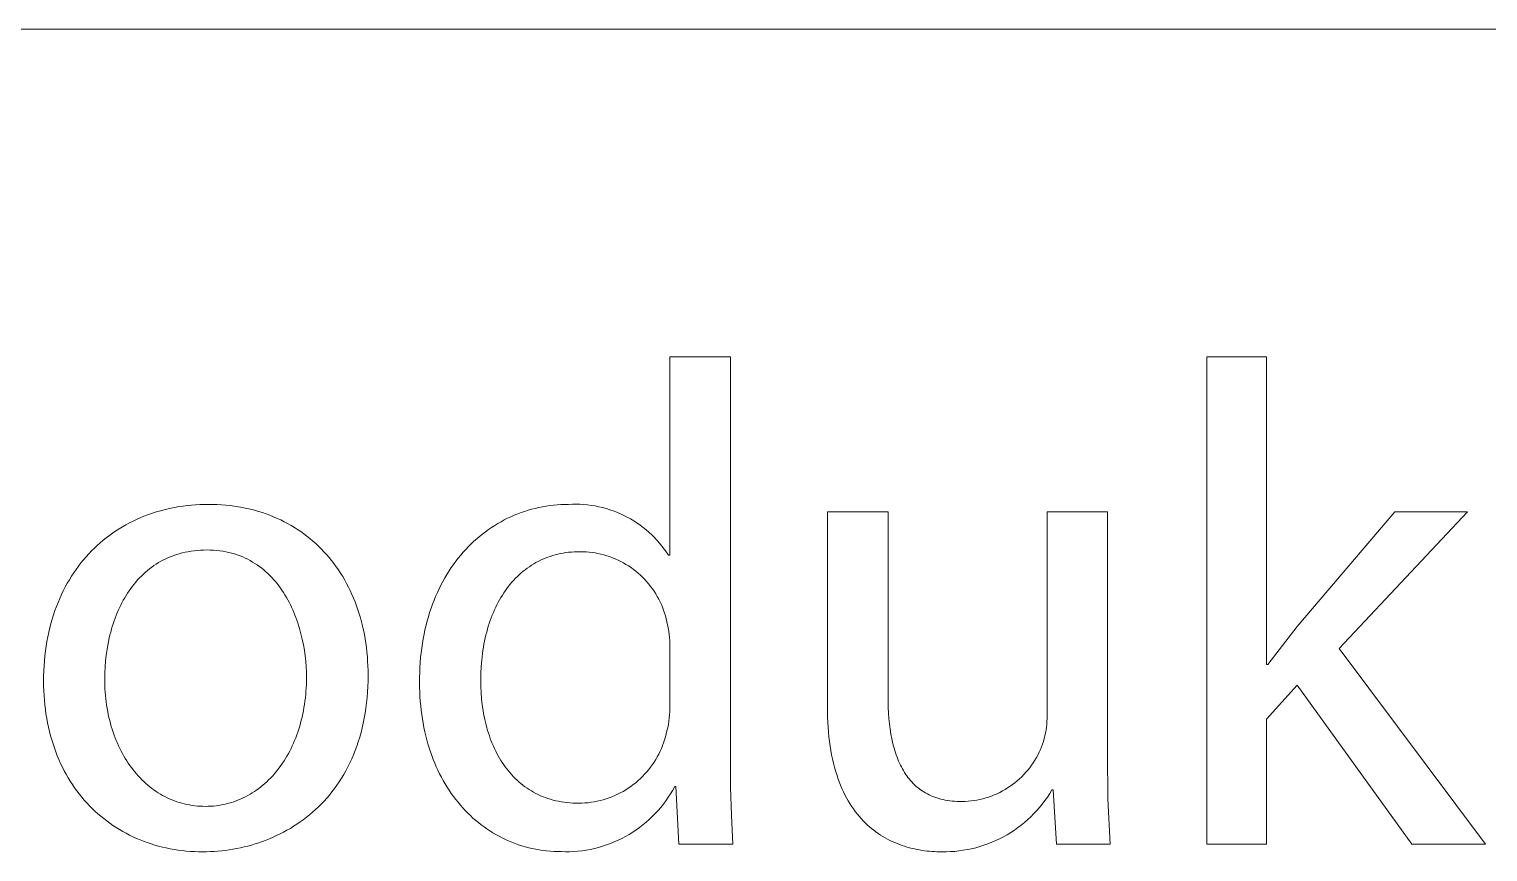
# Model space of a CAD drawing. Header units: millimetres. Extents: x 3269 to 7089, y 1744 to 4413.
# Drawn here: x 5711.6 to 5792.9, y 1911.5 to 1957.3 of the extents above; entities that cross this region are included whole.
import ezdxf

# ---------------------------------------------------------------- set-up
doc = ezdxf.new("R2010")
doc.units = ezdxf.units.MM
doc.header["$MEASUREMENT"] = 0
doc.layers.add('Domyślny', color=7, linetype='Continuous', true_color=0x000000)

msp = doc.modelspace()

# ---------------------------------------------------------------- linework, layer by layer
at = {"layer": 'Domyślny', "color": 18, "lineweight": 15, "true_color": 0x000000}
for p, q in [((5644.925, 1957.336), (7088.521, 1957.336)), ((5747.299, 1928.018), (5747.299, 1939.073)), ((5747.299, 1939.073), (5750.67, 1939.073)), ((5750.67, 1939.073), (5750.67, 1916.71)), ((5777.221, 1911.925), (5777.221, 1939.083)), ((5777.221, 1939.083), (5780.554, 1939.083)), ((5780.554, 1939.083), (5780.554, 1921.936)), ((5717.978, 1930.194), (5718.186, 1930.273)), ((5718.186, 1930.273), (5718.396, 1930.348)), ((5718.396, 1930.348), (5718.609, 1930.418)), ((5718.609, 1930.418), (5718.824, 1930.482)), ((5718.824, 1930.482), (5719.041, 1930.542)), ((5719.041, 1930.542), (5719.261, 1930.597)), ((5719.261, 1930.597), (5719.483, 1930.646)), ((5719.483, 1930.646), (5719.707, 1930.691)), ((5719.707, 1930.691), (5719.934, 1930.73)), ((5719.934, 1930.73), (5720.162, 1930.764)), ((5720.162, 1930.764), (5720.392, 1930.793)), ((5720.392, 1930.793), (5720.624, 1930.817)), ((5720.624, 1930.817), (5720.858, 1930.835)), ((5720.858, 1930.835), (5721.094, 1930.848)), ((5721.094, 1930.848), (5721.331, 1930.856)), ((5721.331, 1930.856), (5721.57, 1930.859)), ((5721.57, 1930.859), (5721.818, 1930.856)), ((5721.818, 1930.856), (5722.064, 1930.848)), ((5722.064, 1930.848), (5722.306, 1930.834)), ((5722.306, 1930.834), (5722.546, 1930.814)), ((5722.546, 1930.814), (5722.784, 1930.789)), ((5722.784, 1930.789), (5723.018, 1930.759)), ((5723.018, 1930.759), (5723.25, 1930.723)), ((5723.25, 1930.723), (5723.479, 1930.682)), ((5723.479, 1930.682), (5723.706, 1930.635)), ((5723.706, 1930.635), (5723.929, 1930.584)), ((5723.929, 1930.584), (5724.149, 1930.527)), ((5724.149, 1930.527), (5724.366, 1930.465)), ((5724.366, 1930.465), (5724.581, 1930.398)), ((5724.581, 1930.398), (5724.792, 1930.326)), ((5724.792, 1930.326), (5725, 1930.248)), ((5738.623, 1930.249), (5738.813, 1930.326)), ((5738.813, 1930.326), (5739.004, 1930.398)), ((5739.004, 1930.398), (5739.198, 1930.465)), ((5739.198, 1930.465), (5739.394, 1930.526)), ((5739.394, 1930.526), (5739.591, 1930.583)), ((5739.591, 1930.583), (5739.791, 1930.634)), ((5739.791, 1930.634), (5739.992, 1930.68)), ((5739.992, 1930.68), (5740.194, 1930.721)), ((5740.194, 1930.721), (5740.398, 1930.756)), ((5740.398, 1930.756), (5740.604, 1930.786)), ((5740.604, 1930.786), (5740.811, 1930.811)), ((5740.811, 1930.811), (5741.019, 1930.83)), ((5741.019, 1930.83), (5741.228, 1930.844)), ((5741.228, 1930.844), (5741.439, 1930.852)), ((5741.439, 1930.852), (5741.651, 1930.855)), ((5741.651, 1930.855), (5741.862, 1930.864)), ((5741.862, 1930.864), (5742.073, 1930.866)), ((5742.073, 1930.866), (5742.285, 1930.861)), ((5742.285, 1930.861), (5742.496, 1930.848)), ((5742.496, 1930.848), (5742.706, 1930.828)), ((5742.706, 1930.828), (5742.916, 1930.801)), ((5742.916, 1930.801), (5743.125, 1930.767)), ((5743.125, 1930.767), (5743.332, 1930.726)), ((5743.332, 1930.726), (5743.538, 1930.677)), ((5743.538, 1930.677), (5743.742, 1930.622)), ((5743.742, 1930.622), (5743.944, 1930.559)), ((5743.944, 1930.559), (5744.144, 1930.49)), ((5744.144, 1930.49), (5744.341, 1930.414)), ((5744.341, 1930.414), (5744.536, 1930.331)), ((5744.536, 1930.331), (5744.728, 1930.242)), ((5756.076, 1919.6), (5756.076, 1930.438)), ((5756.076, 1930.438), (5759.459, 1930.438)), ((5759.459, 1930.438), (5759.459, 1920.185)), ((5768.326, 1919.079), (5768.326, 1930.438)), ((5768.326, 1930.438), (5771.684, 1930.438)), ((5771.684, 1930.438), (5771.684, 1916.967)), ((5782.271, 1924.047), (5787.703, 1930.433)), ((5791.76, 1930.433), (5784.599, 1922.826)), ((5787.703, 1930.433), (5791.76, 1930.433)), ((5716.417, 1929.381), (5716.602, 1929.499)), ((5716.602, 1929.499), (5716.789, 1929.613)), ((5716.789, 1929.613), (5716.98, 1929.722)), ((5716.98, 1929.722), (5717.174, 1929.826)), ((5717.174, 1929.826), (5717.371, 1929.925)), ((5717.371, 1929.925), (5717.57, 1930.019)), ((5717.57, 1930.019), (5717.773, 1930.109)), ((5717.773, 1930.109), (5717.978, 1930.194)), ((5725, 1930.248), (5725.205, 1930.166)), ((5725.205, 1930.166), (5725.406, 1930.079)), ((5725.406, 1930.079), (5725.605, 1929.987)), ((5725.605, 1929.987), (5725.8, 1929.891)), ((5725.8, 1929.891), (5725.991, 1929.789)), ((5725.991, 1929.789), (5726.18, 1929.683)), ((5726.18, 1929.683), (5726.365, 1929.572)), ((5726.365, 1929.572), (5726.546, 1929.457)), ((5726.546, 1929.457), (5726.724, 1929.337)), ((5737.019, 1929.332), (5737.187, 1929.453)), ((5737.187, 1929.453), (5737.358, 1929.57)), ((5737.358, 1929.57), (5737.531, 1929.682)), ((5737.531, 1929.682), (5737.707, 1929.788)), ((5737.707, 1929.788), (5737.886, 1929.89)), ((5737.886, 1929.89), (5738.067, 1929.988)), ((5738.067, 1929.988), (5738.25, 1930.08)), ((5738.25, 1930.08), (5738.435, 1930.167)), ((5738.435, 1930.167), (5738.623, 1930.249)), ((5744.728, 1930.242), (5744.916, 1930.146)), ((5744.916, 1930.146), (5745.101, 1930.043)), ((5745.101, 1930.043), (5745.283, 1929.935)), ((5745.283, 1929.935), (5745.46, 1929.82)), ((5745.46, 1929.82), (5745.634, 1929.699)), ((5745.634, 1929.699), (5745.803, 1929.573)), ((5745.803, 1929.573), (5745.968, 1929.44)), ((5745.968, 1929.44), (5746.128, 1929.302)), ((5715.379, 1928.571), (5715.543, 1928.717)), ((5715.543, 1928.717), (5715.711, 1928.859)), ((5715.711, 1928.859), (5715.882, 1928.997)), ((5715.882, 1928.997), (5716.057, 1929.129)), ((5716.057, 1929.129), (5716.236, 1929.257)), ((5716.236, 1929.257), (5716.417, 1929.381)), ((5726.724, 1929.337), (5726.899, 1929.212)), ((5726.899, 1929.212), (5727.069, 1929.083)), ((5727.069, 1929.083), (5727.237, 1928.95)), ((5727.237, 1928.95), (5727.4, 1928.812)), ((5727.4, 1928.812), (5727.56, 1928.67)), ((5727.56, 1928.67), (5727.716, 1928.523)), ((5736.071, 1928.504), (5736.222, 1928.654)), ((5736.222, 1928.654), (5736.375, 1928.799)), ((5736.375, 1928.799), (5736.532, 1928.939)), ((5736.532, 1928.939), (5736.691, 1929.075)), ((5736.691, 1929.075), (5736.854, 1929.206)), ((5736.854, 1929.206), (5737.019, 1929.332)), ((5746.128, 1929.302), (5746.284, 1929.159)), ((5746.284, 1929.159), (5746.434, 1929.01)), ((5746.434, 1929.01), (5746.579, 1928.856)), ((5746.579, 1928.856), (5746.719, 1928.698)), ((5746.719, 1928.698), (5746.854, 1928.535)), ((5714.612, 1927.77), (5714.757, 1927.939)), ((5714.757, 1927.939), (5714.907, 1928.104)), ((5714.907, 1928.104), (5715.06, 1928.264)), ((5715.06, 1928.264), (5715.218, 1928.42)), ((5715.218, 1928.42), (5715.379, 1928.571)), ((5719.205, 1927.829), (5719.066, 1927.76)), ((5719.348, 1927.893), (5719.205, 1927.829)), ((5719.494, 1927.954), (5719.348, 1927.893)), ((5719.643, 1928.01), (5719.494, 1927.954)), ((5719.796, 1928.061), (5719.643, 1928.01)), ((5719.951, 1928.108), (5719.796, 1928.061)), ((5720.109, 1928.151), (5719.951, 1928.108)), ((5720.271, 1928.188), (5720.109, 1928.151)), ((5720.436, 1928.221), (5720.271, 1928.188)), ((5720.604, 1928.25), (5720.436, 1928.221)), ((5720.776, 1928.273), (5720.604, 1928.25)), ((5720.95, 1928.291), (5720.776, 1928.273)), ((5721.128, 1928.304), (5720.95, 1928.291)), ((5721.309, 1928.312), (5721.128, 1928.304)), ((5721.494, 1928.315), (5721.309, 1928.312)), ((5721.679, 1928.312), (5721.494, 1928.315)), ((5721.86, 1928.303), (5721.679, 1928.312)), ((5722.038, 1928.289), (5721.86, 1928.303)), ((5722.212, 1928.27), (5722.038, 1928.289)), ((5722.383, 1928.244), (5722.212, 1928.27)), ((5722.551, 1928.214), (5722.383, 1928.244)), ((5722.715, 1928.179), (5722.551, 1928.214)), ((5722.875, 1928.138), (5722.715, 1928.179)), ((5723.033, 1928.093), (5722.875, 1928.138)), ((5723.186, 1928.043), (5723.033, 1928.093)), ((5723.337, 1927.988), (5723.186, 1928.043)), ((5723.484, 1927.928), (5723.337, 1927.988)), ((5723.628, 1927.864), (5723.484, 1927.928)), ((5723.769, 1927.795), (5723.628, 1927.864)), ((5727.716, 1928.523), (5727.868, 1928.373)), ((5727.868, 1928.373), (5728.016, 1928.218)), ((5728.016, 1928.218), (5728.161, 1928.059)), ((5728.161, 1928.059), (5728.301, 1927.896)), ((5728.301, 1927.896), (5728.438, 1927.729)), ((5735.369, 1927.689), (5735.503, 1927.861)), ((5735.503, 1927.861), (5735.64, 1928.029)), ((5735.64, 1928.029), (5735.78, 1928.192)), ((5735.78, 1928.192), (5735.924, 1928.35)), ((5735.924, 1928.35), (5736.071, 1928.504)), ((5740.351, 1927.86), (5740.217, 1927.803)), ((5740.487, 1927.912), (5740.351, 1927.86)), ((5740.625, 1927.961), (5740.487, 1927.912)), ((5740.765, 1928.005), (5740.625, 1927.961)), ((5740.907, 1928.046), (5740.765, 1928.005)), ((5741.052, 1928.082), (5740.907, 1928.046)), ((5741.199, 1928.115), (5741.052, 1928.082)), ((5741.348, 1928.143), (5741.199, 1928.115)), ((5741.499, 1928.167), (5741.348, 1928.143)), ((5741.652, 1928.187), (5741.499, 1928.167)), ((5741.808, 1928.202), (5741.652, 1928.187)), ((5741.965, 1928.213), (5741.808, 1928.202)), ((5742.125, 1928.22), (5741.965, 1928.213)), ((5742.287, 1928.222), (5742.125, 1928.22)), ((5742.455, 1928.22), (5742.287, 1928.222)), ((5742.623, 1928.212), (5742.455, 1928.22)), ((5742.791, 1928.198), (5742.623, 1928.212)), ((5742.958, 1928.178), (5742.791, 1928.198)), ((5743.125, 1928.153), (5742.958, 1928.178)), ((5743.29, 1928.123), (5743.125, 1928.153)), ((5743.454, 1928.086), (5743.29, 1928.123)), ((5743.617, 1928.044), (5743.454, 1928.086)), ((5743.779, 1927.997), (5743.617, 1928.044)), ((5743.939, 1927.944), (5743.779, 1927.997)), ((5744.097, 1927.885), (5743.939, 1927.944)), ((5744.252, 1927.821), (5744.097, 1927.885)), ((5744.406, 1927.752), (5744.252, 1927.821)), ((5746.854, 1928.535), (5746.982, 1928.367)), ((5746.982, 1928.367), (5747.105, 1928.195)), ((5747.105, 1928.195), (5747.222, 1928.018)), ((5747.222, 1928.018), (5747.299, 1928.018)), ((5713.944, 1926.856), (5714.069, 1927.048)), ((5714.069, 1927.048), (5714.198, 1927.235)), ((5714.198, 1927.235), (5714.332, 1927.418)), ((5714.332, 1927.418), (5714.47, 1927.596)), ((5714.47, 1927.596), (5714.612, 1927.77)), ((5718.059, 1927.073), (5717.947, 1926.971)), ((5718.174, 1927.171), (5718.059, 1927.073)), ((5718.292, 1927.266), (5718.174, 1927.171)), ((5718.413, 1927.358), (5718.292, 1927.266)), ((5718.538, 1927.446), (5718.413, 1927.358)), ((5718.665, 1927.53), (5718.538, 1927.446)), ((5718.796, 1927.611), (5718.665, 1927.53)), ((5718.929, 1927.688), (5718.796, 1927.611)), ((5719.066, 1927.76), (5718.929, 1927.688)), ((5723.906, 1927.723), (5723.769, 1927.795)), ((5724.04, 1927.646), (5723.906, 1927.723)), ((5724.171, 1927.565), (5724.04, 1927.646)), ((5724.299, 1927.48), (5724.171, 1927.565)), ((5724.423, 1927.391), (5724.299, 1927.48)), ((5724.544, 1927.299), (5724.423, 1927.391)), ((5724.663, 1927.203), (5724.544, 1927.299)), ((5724.778, 1927.103), (5724.663, 1927.203)), ((5724.89, 1927), (5724.778, 1927.103)), ((5724.998, 1926.894), (5724.89, 1927)), ((5728.438, 1927.729), (5728.57, 1927.557)), ((5728.57, 1927.557), (5728.699, 1927.382)), ((5728.699, 1927.382), (5728.823, 1927.203)), ((5728.823, 1927.203), (5728.943, 1927.02)), ((5728.943, 1927.02), (5729.059, 1926.834)), ((5734.871, 1926.958), (5734.99, 1927.147)), ((5734.99, 1927.147), (5735.113, 1927.332)), ((5735.113, 1927.332), (5735.239, 1927.513)), ((5735.239, 1927.513), (5735.369, 1927.689)), ((5739.01, 1927.036), (5738.902, 1926.94)), ((5739.12, 1927.129), (5739.01, 1927.036)), ((5739.232, 1927.218), (5739.12, 1927.129)), ((5739.347, 1927.304), (5739.232, 1927.218)), ((5739.465, 1927.386), (5739.347, 1927.304)), ((5739.584, 1927.465), (5739.465, 1927.386)), ((5739.706, 1927.54), (5739.584, 1927.465)), ((5739.83, 1927.611), (5739.706, 1927.54)), ((5739.957, 1927.679), (5739.83, 1927.611)), ((5740.086, 1927.743), (5739.957, 1927.679)), ((5740.217, 1927.803), (5740.086, 1927.743)), ((5744.557, 1927.678), (5744.406, 1927.752)), ((5744.705, 1927.599), (5744.557, 1927.678)), ((5744.851, 1927.514), (5744.705, 1927.599)), ((5744.994, 1927.425), (5744.851, 1927.514)), ((5745.133, 1927.331), (5744.994, 1927.425)), ((5745.27, 1927.232), (5745.133, 1927.331)), ((5745.403, 1927.129), (5745.27, 1927.232)), ((5745.532, 1927.021), (5745.403, 1927.129)), ((5745.657, 1926.909), (5745.532, 1927.021)), ((5713.486, 1926.048), (5713.594, 1926.256)), ((5713.594, 1926.256), (5713.706, 1926.461)), ((5713.706, 1926.461), (5713.823, 1926.661)), ((5713.823, 1926.661), (5713.944, 1926.856)), ((5717.336, 1926.293), (5717.245, 1926.17)), ((5717.43, 1926.413), (5717.336, 1926.293)), ((5717.528, 1926.531), (5717.43, 1926.413)), ((5717.628, 1926.645), (5717.528, 1926.531)), ((5717.731, 1926.757), (5717.628, 1926.645)), ((5717.837, 1926.865), (5717.731, 1926.757)), ((5717.947, 1926.971), (5717.837, 1926.865)), ((5725.104, 1926.785), (5724.998, 1926.894)), ((5725.207, 1926.672), (5725.104, 1926.785)), ((5725.306, 1926.557), (5725.207, 1926.672)), ((5725.403, 1926.439), (5725.306, 1926.557)), ((5725.497, 1926.318), (5725.403, 1926.439)), ((5725.587, 1926.194), (5725.497, 1926.318)), ((5725.675, 1926.068), (5725.587, 1926.194)), ((5729.059, 1926.834), (5729.171, 1926.643)), ((5729.171, 1926.643), (5729.278, 1926.449)), ((5729.278, 1926.449), (5729.381, 1926.251)), ((5729.381, 1926.251), (5729.48, 1926.049)), ((5734.435, 1926.158), (5734.538, 1926.364)), ((5734.538, 1926.364), (5734.645, 1926.566)), ((5734.645, 1926.566), (5734.756, 1926.764)), ((5734.756, 1926.764), (5734.871, 1926.958)), ((5738.308, 1926.296), (5738.218, 1926.177)), ((5738.401, 1926.411), (5738.308, 1926.296)), ((5738.496, 1926.523), (5738.401, 1926.411)), ((5738.594, 1926.632), (5738.496, 1926.523)), ((5738.694, 1926.738), (5738.594, 1926.632)), ((5738.797, 1926.841), (5738.694, 1926.738)), ((5738.902, 1926.94), (5738.797, 1926.841)), ((5745.779, 1926.792), (5745.657, 1926.909)), ((5745.896, 1926.672), (5745.779, 1926.792)), ((5746.01, 1926.548), (5745.896, 1926.672)), ((5746.119, 1926.419), (5746.01, 1926.548)), ((5746.224, 1926.288), (5746.119, 1926.419)), ((5746.324, 1926.152), (5746.224, 1926.288)), ((5713.102, 1925.171), (5713.191, 1925.396)), ((5713.191, 1925.396), (5713.285, 1925.617)), ((5713.285, 1925.617), (5713.383, 1925.835)), ((5713.383, 1925.835), (5713.486, 1926.048)), ((5716.757, 1925.379), (5716.686, 1925.239)), ((5716.831, 1925.517), (5716.757, 1925.379)), ((5716.908, 1925.652), (5716.831, 1925.517)), ((5716.988, 1925.785), (5716.908, 1925.652)), ((5717.071, 1925.916), (5716.988, 1925.785)), ((5717.156, 1926.044), (5717.071, 1925.916)), ((5717.245, 1926.17), (5717.156, 1926.044)), ((5725.76, 1925.939), (5725.675, 1926.068)), ((5725.842, 1925.809), (5725.76, 1925.939)), ((5725.921, 1925.676), (5725.842, 1925.809)), ((5725.997, 1925.54), (5725.921, 1925.676)), ((5726.07, 1925.403), (5725.997, 1925.54)), ((5726.141, 1925.265), (5726.07, 1925.403)), ((5729.48, 1926.049), (5729.575, 1925.844)), ((5729.575, 1925.844), (5729.665, 1925.636)), ((5729.665, 1925.636), (5729.75, 1925.424)), ((5729.75, 1925.424), (5729.831, 1925.208)), ((5734.065, 1925.291), (5734.151, 1925.514)), ((5734.151, 1925.514), (5734.242, 1925.733)), ((5734.242, 1925.733), (5734.336, 1925.947)), ((5734.336, 1925.947), (5734.435, 1926.158)), ((5737.73, 1925.406), (5737.658, 1925.267)), ((5737.805, 1925.541), (5737.73, 1925.406)), ((5737.882, 1925.674), (5737.805, 1925.541)), ((5737.962, 1925.804), (5737.882, 1925.674)), ((5738.045, 1925.932), (5737.962, 1925.804)), ((5738.13, 1926.056), (5738.045, 1925.932)), ((5738.218, 1926.177), (5738.13, 1926.056)), ((5746.419, 1926.014), (5746.324, 1926.152)), ((5746.51, 1925.872), (5746.419, 1926.014)), ((5746.596, 1925.727), (5746.51, 1925.872)), ((5746.676, 1925.579), (5746.596, 1925.727)), ((5746.752, 1925.429), (5746.676, 1925.579)), ((5746.823, 1925.276), (5746.752, 1925.429)), ((5712.864, 1924.469), (5712.939, 1924.707)), ((5712.939, 1924.707), (5713.018, 1924.941)), ((5713.018, 1924.941), (5713.102, 1925.171)), ((5716.429, 1924.66), (5716.372, 1924.511)), ((5716.489, 1924.808), (5716.429, 1924.66)), ((5716.552, 1924.953), (5716.489, 1924.808)), ((5716.617, 1925.097), (5716.552, 1924.953)), ((5716.686, 1925.239), (5716.617, 1925.097)), ((5726.208, 1925.124), (5726.141, 1925.265)), ((5726.273, 1924.982), (5726.208, 1925.124)), ((5726.335, 1924.838), (5726.273, 1924.982)), ((5726.394, 1924.693), (5726.335, 1924.838)), ((5726.451, 1924.546), (5726.394, 1924.693)), ((5729.831, 1925.208), (5729.907, 1924.989)), ((5729.907, 1924.989), (5729.979, 1924.767)), ((5729.979, 1924.767), (5730.046, 1924.541)), ((5733.767, 1924.361), (5733.835, 1924.6)), ((5733.835, 1924.6), (5733.907, 1924.834)), ((5733.907, 1924.834), (5733.984, 1925.065)), ((5733.984, 1925.065), (5734.065, 1925.291)), ((5737.396, 1924.688), (5737.337, 1924.536)), ((5737.457, 1924.836), (5737.396, 1924.688)), ((5737.522, 1924.983), (5737.457, 1924.836)), ((5737.588, 1925.126), (5737.522, 1924.983)), ((5737.658, 1925.267), (5737.588, 1925.126)), ((5746.888, 1925.121), (5746.823, 1925.276)), ((5746.948, 1924.964), (5746.888, 1925.121)), ((5747.002, 1924.804), (5746.948, 1924.964)), ((5747.052, 1924.643), (5747.002, 1924.804)), ((5747.095, 1924.481), (5747.052, 1924.643)), ((5712.673, 1923.731), (5712.731, 1923.981)), ((5712.731, 1923.981), (5712.795, 1924.227)), ((5712.795, 1924.227), (5712.864, 1924.469)), ((5716.171, 1923.899), (5716.127, 1923.743)), ((5716.217, 1924.054), (5716.171, 1923.899)), ((5716.266, 1924.208), (5716.217, 1924.054)), ((5716.317, 1924.36), (5716.266, 1924.208)), ((5716.372, 1924.511), (5716.317, 1924.36)), ((5726.504, 1924.398), (5726.451, 1924.546)), ((5726.556, 1924.25), (5726.504, 1924.398)), ((5726.604, 1924.1), (5726.556, 1924.25)), ((5726.65, 1923.949), (5726.604, 1924.1)), ((5726.733, 1923.646), (5726.65, 1923.949)), ((5730.046, 1924.541), (5730.108, 1924.313)), ((5730.108, 1924.313), (5730.166, 1924.081)), ((5730.166, 1924.081), (5730.219, 1923.845)), ((5730.219, 1923.845), (5730.267, 1923.607)), ((5733.592, 1923.623), (5733.646, 1923.873)), ((5733.646, 1923.873), (5733.704, 1924.119)), ((5733.704, 1924.119), (5733.767, 1924.361)), ((5737.13, 1923.907), (5737.085, 1923.744)), ((5737.177, 1924.068), (5737.13, 1923.907)), ((5737.228, 1924.227), (5737.177, 1924.068)), ((5737.281, 1924.383), (5737.228, 1924.227)), ((5737.337, 1924.536), (5737.281, 1924.383)), ((5747.133, 1924.317), (5747.095, 1924.481)), ((5747.174, 1924.143), (5747.133, 1924.317)), ((5747.21, 1923.969), (5747.174, 1924.143)), ((5747.239, 1923.793), (5747.21, 1923.969)), ((5747.263, 1923.616), (5747.239, 1923.793)), ((5780.63, 1921.936), (5782.271, 1924.047)), ((5712.491, 1922.691), (5712.528, 1922.957)), ((5712.528, 1922.957), (5712.571, 1923.219)), ((5712.571, 1923.219), (5712.619, 1923.477)), ((5712.619, 1923.477), (5712.673, 1923.731)), ((5715.981, 1923.106), (5715.924, 1922.783)), ((5716.049, 1923.426), (5715.981, 1923.106)), ((5716.087, 1923.585), (5716.049, 1923.426)), ((5716.127, 1923.743), (5716.087, 1923.585)), ((5726.806, 1923.341), (5726.733, 1923.646)), ((5726.869, 1923.034), (5726.806, 1923.341)), ((5726.922, 1922.727), (5726.869, 1923.034)), ((5730.267, 1923.607), (5730.31, 1923.366)), ((5730.31, 1923.366), (5730.348, 1923.122)), ((5730.348, 1923.122), (5730.381, 1922.874)), ((5733.463, 1922.85), (5733.501, 1923.111)), ((5733.501, 1923.111), (5733.544, 1923.369)), ((5733.544, 1923.369), (5733.592, 1923.623)), ((5736.933, 1923.071), (5736.902, 1922.897)), ((5736.966, 1923.242), (5736.933, 1923.071)), ((5737.003, 1923.412), (5736.966, 1923.242)), ((5737.042, 1923.579), (5737.003, 1923.412)), ((5737.085, 1923.744), (5737.042, 1923.579)), ((5747.281, 1923.439), (5747.263, 1923.616)), ((5747.293, 1923.261), (5747.281, 1923.439)), ((5747.299, 1923.083), (5747.293, 1923.261)), ((5747.299, 1922.905), (5747.299, 1923.083)), ((5712.413, 1921.869), (5712.433, 1922.147)), ((5712.433, 1922.147), (5712.459, 1922.421)), ((5712.459, 1922.421), (5712.491, 1922.691)), ((5715.841, 1922.129), (5715.815, 1921.8)), ((5715.877, 1922.457), (5715.841, 1922.129)), ((5715.924, 1922.783), (5715.877, 1922.457)), ((5726.965, 1922.42), (5726.922, 1922.727)), ((5726.998, 1922.115), (5726.965, 1922.42)), ((5730.381, 1922.874), (5730.41, 1922.624)), ((5730.41, 1922.624), (5730.433, 1922.371)), ((5730.433, 1922.371), (5730.451, 1922.115)), ((5733.379, 1922.045), (5733.402, 1922.317)), ((5733.402, 1922.317), (5733.43, 1922.585)), ((5733.43, 1922.585), (5733.463, 1922.85)), ((5736.807, 1922.184), (5736.777, 1921.816)), ((5736.849, 1922.544), (5736.807, 1922.184)), ((5736.874, 1922.722), (5736.849, 1922.544)), ((5736.902, 1922.897), (5736.874, 1922.722)), ((5747.299, 1919.687), (5747.299, 1922.905)), ((5784.599, 1922.826), (5792.753, 1911.925)), ((5712.389, 1921.302), (5712.398, 1921.588)), ((5712.398, 1921.588), (5712.413, 1921.869)), ((5715.8, 1921.47), (5715.795, 1921.141)), ((5715.815, 1921.8), (5715.8, 1921.47)), ((5727.021, 1921.812), (5726.998, 1922.115)), ((5727.035, 1921.513), (5727.021, 1921.812)), ((5727.04, 1921.217), (5727.035, 1921.513)), ((5730.451, 1922.115), (5730.464, 1921.857)), ((5730.464, 1921.857), (5730.472, 1921.595)), ((5730.474, 1921.331), (5730.471, 1921.013)), ((5730.472, 1921.595), (5730.474, 1921.331)), ((5733.345, 1921.207), (5733.351, 1921.49)), ((5733.351, 1921.49), (5733.362, 1921.769)), ((5733.362, 1921.769), (5733.379, 1922.045)), ((5736.759, 1921.441), (5736.753, 1921.06)), ((5736.777, 1921.816), (5736.759, 1921.441)), ((5780.554, 1921.936), (5780.63, 1921.936)), ((5712.386, 1921.013), (5712.389, 1921.302)), ((5712.389, 1920.741), (5712.386, 1921.013)), ((5712.397, 1920.472), (5712.389, 1920.741)), ((5715.795, 1921.141), (5715.797, 1920.952)), ((5715.797, 1920.952), (5715.802, 1920.764)), ((5715.802, 1920.764), (5715.81, 1920.578)), ((5715.81, 1920.578), (5715.822, 1920.394)), ((5727.012, 1920.449), (5727.024, 1920.638)), ((5727.024, 1920.638), (5727.033, 1920.829)), ((5727.033, 1920.829), (5727.038, 1921.022)), ((5727.038, 1921.022), (5727.04, 1921.217)), ((5730.461, 1920.701), (5730.444, 1920.394)), ((5730.471, 1921.013), (5730.461, 1920.701)), ((5733.344, 1920.92), (5733.345, 1921.207)), ((5733.347, 1920.658), (5733.344, 1920.92)), ((5733.354, 1920.398), (5733.347, 1920.658)), ((5736.753, 1921.06), (5736.759, 1920.712)), ((5736.759, 1920.712), (5736.775, 1920.367)), ((5782.271, 1920.791), (5780.554, 1918.883)), ((5788.657, 1911.925), (5782.271, 1920.791)), ((5712.411, 1920.207), (5712.397, 1920.472)), ((5712.431, 1919.944), (5712.411, 1920.207)), ((5712.455, 1919.685), (5712.431, 1919.944)), ((5712.486, 1919.429), (5712.455, 1919.685)), ((5715.822, 1920.394), (5715.837, 1920.211)), ((5715.837, 1920.211), (5715.855, 1920.03)), ((5715.855, 1920.03), (5715.877, 1919.851)), ((5715.877, 1919.851), (5715.902, 1919.674)), ((5726.901, 1919.53), (5726.93, 1919.71)), ((5726.93, 1919.71), (5726.955, 1919.892)), ((5726.955, 1919.892), (5726.978, 1920.075)), ((5726.978, 1920.075), (5726.996, 1920.261)), ((5726.996, 1920.261), (5727.012, 1920.449)), ((5730.39, 1919.798), (5730.354, 1919.507)), ((5730.42, 1920.093), (5730.39, 1919.798)), ((5730.444, 1920.394), (5730.42, 1920.093)), ((5733.367, 1920.14), (5733.354, 1920.398)), ((5733.384, 1919.886), (5733.367, 1920.14)), ((5733.406, 1919.635), (5733.384, 1919.886)), ((5736.775, 1920.367), (5736.801, 1920.027)), ((5736.801, 1920.027), (5736.839, 1919.692)), ((5736.839, 1919.692), (5736.887, 1919.363)), ((5747.3, 1919.504), (5747.299, 1919.687)), ((5759.459, 1920.185), (5759.463, 1919.859)), ((5759.463, 1919.859), (5759.472, 1919.54)), ((5712.521, 1919.177), (5712.486, 1919.429)), ((5712.562, 1918.928), (5712.521, 1919.177)), ((5712.608, 1918.683), (5712.562, 1918.928)), ((5715.902, 1919.674), (5715.929, 1919.498)), ((5715.929, 1919.498), (5715.96, 1919.324)), ((5715.96, 1919.324), (5715.994, 1919.152)), ((5715.994, 1919.152), (5716.032, 1918.982)), ((5716.032, 1918.982), (5716.072, 1918.814)), ((5726.754, 1918.833), (5726.796, 1919.004)), ((5726.796, 1919.004), (5726.834, 1919.178)), ((5726.834, 1919.178), (5726.869, 1919.353)), ((5726.869, 1919.353), (5726.901, 1919.53)), ((5730.262, 1918.944), (5730.207, 1918.67)), ((5730.311, 1919.223), (5730.262, 1918.944)), ((5730.354, 1919.507), (5730.311, 1919.223)), ((5733.433, 1919.386), (5733.406, 1919.635)), ((5733.464, 1919.141), (5733.433, 1919.386)), ((5733.501, 1918.898), (5733.464, 1919.141)), ((5733.541, 1918.659), (5733.501, 1918.898)), ((5736.887, 1919.363), (5736.915, 1919.2)), ((5736.915, 1919.2), (5736.945, 1919.039)), ((5736.945, 1919.039), (5736.979, 1918.879)), ((5736.979, 1918.879), (5737.015, 1918.722)), ((5747.242, 1918.774), (5747.266, 1918.956)), ((5747.266, 1918.956), (5747.284, 1919.138)), ((5747.284, 1919.138), (5747.295, 1919.321)), ((5747.295, 1919.321), (5747.3, 1919.504)), ((5756.086, 1919.006), (5756.076, 1919.6)), ((5756.098, 1918.72), (5756.086, 1919.006)), ((5759.472, 1919.54), (5759.488, 1919.229)), ((5759.488, 1919.229), (5759.511, 1918.924)), ((5759.511, 1918.924), (5759.541, 1918.627)), ((5768.317, 1918.758), (5768.324, 1918.918)), ((5768.324, 1918.918), (5768.326, 1919.079)), ((5780.554, 1918.883), (5780.554, 1911.925)), ((5712.659, 1918.441), (5712.608, 1918.683)), ((5712.715, 1918.202), (5712.659, 1918.441)), ((5712.776, 1917.967), (5712.715, 1918.202)), ((5716.072, 1918.814), (5716.115, 1918.648)), ((5716.115, 1918.648), (5716.161, 1918.485)), ((5716.161, 1918.485), (5716.21, 1918.323)), ((5716.21, 1918.323), (5716.262, 1918.163)), ((5716.262, 1918.163), (5716.317, 1918.006)), ((5726.503, 1918.012), (5726.559, 1918.172)), ((5726.559, 1918.172), (5726.612, 1918.334)), ((5726.612, 1918.334), (5726.663, 1918.498)), ((5726.663, 1918.498), (5726.71, 1918.664)), ((5726.71, 1918.664), (5726.754, 1918.833)), ((5730.08, 1918.14), (5730.007, 1917.883)), ((5730.146, 1918.402), (5730.08, 1918.14)), ((5730.207, 1918.67), (5730.146, 1918.402)), ((5733.587, 1918.422), (5733.541, 1918.659)), ((5733.636, 1918.189), (5733.587, 1918.422)), ((5733.691, 1917.959), (5733.636, 1918.189)), ((5737.015, 1918.722), (5737.053, 1918.566)), ((5737.053, 1918.566), (5737.095, 1918.411)), ((5737.095, 1918.411), (5737.139, 1918.259)), ((5737.139, 1918.259), (5737.185, 1918.108)), ((5737.185, 1918.108), (5737.235, 1917.96)), ((5747.053, 1917.902), (5747.096, 1918.069)), ((5747.096, 1918.069), (5747.133, 1918.236)), ((5747.133, 1918.236), (5747.176, 1918.414)), ((5747.176, 1918.414), (5747.212, 1918.594)), ((5747.212, 1918.594), (5747.242, 1918.774)), ((5756.116, 1918.44), (5756.098, 1918.72)), ((5756.138, 1918.167), (5756.116, 1918.44)), ((5756.164, 1917.901), (5756.138, 1918.167)), ((5759.541, 1918.627), (5759.578, 1918.338)), ((5759.578, 1918.338), (5759.622, 1918.057)), ((5759.622, 1918.057), (5759.674, 1917.784)), ((5768.203, 1917.964), (5768.236, 1918.121)), ((5768.236, 1918.121), (5768.264, 1918.279)), ((5768.264, 1918.279), (5768.287, 1918.438)), ((5768.287, 1918.438), (5768.304, 1918.598)), ((5768.304, 1918.598), (5768.317, 1918.758)), ((5712.842, 1917.736), (5712.776, 1917.967)), ((5712.913, 1917.508), (5712.842, 1917.736)), ((5712.988, 1917.284), (5712.913, 1917.508)), ((5713.069, 1917.063), (5712.988, 1917.284)), ((5716.317, 1918.006), (5716.375, 1917.851)), ((5716.375, 1917.851), (5716.436, 1917.699)), ((5716.436, 1917.699), (5716.499, 1917.549)), ((5716.499, 1917.549), (5716.565, 1917.401)), ((5716.565, 1917.401), (5716.634, 1917.256)), ((5716.634, 1917.256), (5716.705, 1917.113)), ((5726.106, 1917.109), (5726.179, 1917.253)), ((5726.179, 1917.253), (5726.249, 1917.4)), ((5726.249, 1917.4), (5726.317, 1917.549)), ((5726.317, 1917.549), (5726.382, 1917.701)), ((5726.382, 1917.701), (5726.444, 1917.856)), ((5726.444, 1917.856), (5726.503, 1918.012)), ((5729.846, 1917.384), (5729.757, 1917.143)), ((5729.929, 1917.631), (5729.846, 1917.384)), ((5730.007, 1917.883), (5729.929, 1917.631)), ((5733.749, 1917.733), (5733.691, 1917.959)), ((5733.812, 1917.509), (5733.749, 1917.733)), ((5733.879, 1917.289), (5733.812, 1917.509)), ((5733.951, 1917.072), (5733.879, 1917.289)), ((5737.235, 1917.96), (5737.287, 1917.813)), ((5737.287, 1917.813), (5737.341, 1917.668)), ((5737.341, 1917.668), (5737.399, 1917.526)), ((5737.399, 1917.526), (5737.459, 1917.386)), ((5737.459, 1917.386), (5737.521, 1917.248)), ((5737.521, 1917.248), (5737.587, 1917.112)), ((5746.754, 1917.098), (5746.825, 1917.255)), ((5746.825, 1917.255), (5746.89, 1917.414)), ((5746.89, 1917.414), (5746.95, 1917.575)), ((5746.95, 1917.575), (5747.004, 1917.738)), ((5747.004, 1917.738), (5747.053, 1917.902)), ((5756.195, 1917.642), (5756.164, 1917.901)), ((5756.231, 1917.389), (5756.195, 1917.642)), ((5756.271, 1917.143), (5756.231, 1917.389)), ((5759.674, 1917.784), (5759.733, 1917.519)), ((5759.733, 1917.519), (5759.766, 1917.39)), ((5759.766, 1917.39), (5759.8, 1917.264)), ((5759.8, 1917.264), (5759.837, 1917.139)), ((5767.955, 1917.194), (5768.02, 1917.349)), ((5768.02, 1917.349), (5768.073, 1917.5)), ((5768.073, 1917.5), (5768.122, 1917.653)), ((5768.122, 1917.653), (5768.165, 1917.808)), ((5768.165, 1917.808), (5768.203, 1917.964)), ((5713.153, 1916.847), (5713.069, 1917.063)), ((5713.243, 1916.634), (5713.153, 1916.847)), ((5713.337, 1916.425), (5713.243, 1916.634)), ((5716.705, 1917.113), (5716.78, 1916.973)), ((5716.78, 1916.973), (5716.856, 1916.835)), ((5716.856, 1916.835), (5716.936, 1916.701)), ((5716.936, 1916.701), (5717.018, 1916.568)), ((5717.018, 1916.568), (5717.102, 1916.439)), ((5717.102, 1916.439), (5717.189, 1916.313)), ((5725.615, 1916.304), (5725.703, 1916.431)), ((5725.703, 1916.431), (5725.788, 1916.561)), ((5725.788, 1916.561), (5725.872, 1916.694)), ((5725.872, 1916.694), (5725.952, 1916.829)), ((5725.952, 1916.829), (5726.031, 1916.968)), ((5726.031, 1916.968), (5726.106, 1917.109)), ((5729.46, 1916.452), (5729.351, 1916.233)), ((5729.564, 1916.677), (5729.46, 1916.452)), ((5729.663, 1916.908), (5729.564, 1916.677)), ((5729.757, 1917.143), (5729.663, 1916.908)), ((5734.026, 1916.859), (5733.951, 1917.072)), ((5734.106, 1916.649), (5734.026, 1916.859)), ((5734.189, 1916.443), (5734.106, 1916.649)), ((5734.277, 1916.24), (5734.189, 1916.443)), ((5737.587, 1917.112), (5737.655, 1916.978)), ((5737.655, 1916.978), (5737.726, 1916.847)), ((5737.726, 1916.847), (5737.799, 1916.719)), ((5737.799, 1916.719), (5737.875, 1916.592)), ((5737.875, 1916.592), (5737.954, 1916.469)), ((5737.954, 1916.469), (5738.035, 1916.348)), ((5746.324, 1916.356), (5746.42, 1916.498)), ((5746.42, 1916.498), (5746.511, 1916.644)), ((5746.511, 1916.644), (5746.597, 1916.792)), ((5746.597, 1916.792), (5746.678, 1916.944)), ((5746.678, 1916.944), (5746.754, 1917.098)), ((5750.67, 1916.71), (5750.678, 1915.115)), ((5756.315, 1916.903), (5756.271, 1917.143)), ((5756.364, 1916.67), (5756.315, 1916.903)), ((5756.416, 1916.443), (5756.364, 1916.67)), ((5756.473, 1916.223), (5756.416, 1916.443)), ((5759.837, 1917.139), (5759.875, 1917.017)), ((5759.875, 1917.017), (5759.916, 1916.897)), ((5759.916, 1916.897), (5759.958, 1916.779)), ((5759.958, 1916.779), (5760.003, 1916.663)), ((5760.003, 1916.663), (5760.05, 1916.55)), ((5760.05, 1916.55), (5760.099, 1916.44)), ((5760.099, 1916.44), (5760.15, 1916.332)), ((5767.456, 1916.32), (5767.552, 1916.458)), ((5767.552, 1916.458), (5767.642, 1916.6)), ((5767.642, 1916.6), (5767.728, 1916.744)), ((5767.728, 1916.744), (5767.809, 1916.891)), ((5767.809, 1916.891), (5767.885, 1917.041)), ((5767.885, 1917.041), (5767.955, 1917.194)), ((5771.684, 1916.967), (5771.717, 1914.447)), ((5713.436, 1916.219), (5713.337, 1916.425)), ((5713.539, 1916.018), (5713.436, 1916.219)), ((5713.646, 1915.82), (5713.539, 1916.018)), ((5713.758, 1915.627), (5713.646, 1915.82)), ((5713.874, 1915.437), (5713.758, 1915.627)), ((5717.189, 1916.313), (5717.279, 1916.189)), ((5717.279, 1916.189), (5717.371, 1916.068)), ((5717.371, 1916.068), (5717.465, 1915.95)), ((5717.465, 1915.95), (5717.562, 1915.836)), ((5717.562, 1915.836), (5717.661, 1915.724)), ((5717.661, 1915.724), (5717.762, 1915.615)), ((5725.036, 1915.605), (5725.138, 1915.714)), ((5725.138, 1915.714), (5725.238, 1915.826)), ((5725.238, 1915.826), (5725.335, 1915.941)), ((5725.335, 1915.941), (5725.431, 1916.059)), ((5725.431, 1916.059), (5725.524, 1916.18)), ((5725.524, 1916.18), (5725.615, 1916.304)), ((5729.119, 1915.809), (5728.997, 1915.605)), ((5729.238, 1916.018), (5729.119, 1915.809)), ((5729.351, 1916.233), (5729.238, 1916.018)), ((5734.369, 1916.041), (5734.277, 1916.24)), ((5734.464, 1915.846), (5734.369, 1916.041)), ((5734.563, 1915.654), (5734.464, 1915.846)), ((5734.666, 1915.466), (5734.563, 1915.654)), ((5738.035, 1916.348), (5738.119, 1916.23)), ((5738.119, 1916.23), (5738.206, 1916.114)), ((5738.206, 1916.114), (5738.295, 1916.002)), ((5738.295, 1916.002), (5738.387, 1915.892)), ((5738.387, 1915.892), (5738.482, 1915.785)), ((5738.482, 1915.785), (5738.58, 1915.681)), ((5738.58, 1915.681), (5738.68, 1915.58)), ((5745.651, 1915.577), (5745.774, 1915.697)), ((5745.774, 1915.697), (5745.892, 1915.821)), ((5745.892, 1915.821), (5746.007, 1915.949)), ((5746.007, 1915.949), (5746.117, 1916.081)), ((5746.117, 1916.081), (5746.223, 1916.217)), ((5746.223, 1916.217), (5746.324, 1916.356)), ((5756.533, 1916.008), (5756.473, 1916.223)), ((5756.598, 1915.8), (5756.533, 1916.008)), ((5756.666, 1915.597), (5756.598, 1915.8)), ((5760.15, 1916.332), (5760.203, 1916.226)), ((5760.203, 1916.226), (5760.258, 1916.123)), ((5760.258, 1916.123), (5760.316, 1916.022)), ((5760.316, 1916.022), (5760.375, 1915.924)), ((5760.375, 1915.924), (5760.437, 1915.828)), ((5760.437, 1915.828), (5760.501, 1915.735)), ((5760.501, 1915.735), (5760.568, 1915.645)), ((5760.568, 1915.645), (5760.637, 1915.557)), ((5766.788, 1915.568), (5766.91, 1915.684)), ((5766.91, 1915.684), (5767.028, 1915.803)), ((5767.028, 1915.803), (5767.142, 1915.927)), ((5767.142, 1915.927), (5767.251, 1916.054)), ((5767.251, 1916.054), (5767.356, 1916.185)), ((5767.356, 1916.185), (5767.456, 1916.32)), ((5713.994, 1915.251), (5713.874, 1915.437)), ((5714.118, 1915.07), (5713.994, 1915.251)), ((5714.246, 1914.892), (5714.118, 1915.07)), ((5714.379, 1914.719), (5714.246, 1914.892)), ((5717.762, 1915.615), (5717.866, 1915.51)), ((5717.866, 1915.51), (5717.972, 1915.408)), ((5717.972, 1915.408), (5718.08, 1915.309)), ((5718.08, 1915.309), (5718.191, 1915.213)), ((5718.191, 1915.213), (5718.303, 1915.121)), ((5718.303, 1915.121), (5718.418, 1915.032)), ((5718.418, 1915.032), (5718.535, 1914.946)), ((5718.535, 1914.946), (5718.654, 1914.864)), ((5718.654, 1914.864), (5718.774, 1914.786)), ((5724.021, 1914.778), (5724.142, 1914.856)), ((5724.142, 1914.856), (5724.261, 1914.938)), ((5724.261, 1914.938), (5724.378, 1915.023)), ((5724.378, 1915.023), (5724.492, 1915.112)), ((5724.492, 1915.112), (5724.605, 1915.204)), ((5724.605, 1915.204), (5724.716, 1915.299)), ((5724.716, 1915.299), (5724.825, 1915.398)), ((5724.825, 1915.398), (5724.931, 1915.5)), ((5724.931, 1915.5), (5725.036, 1915.605)), ((5728.462, 1914.841), (5728.318, 1914.663)), ((5728.602, 1915.024), (5728.462, 1914.841)), ((5728.738, 1915.213), (5728.602, 1915.024)), ((5728.869, 1915.406), (5728.738, 1915.213)), ((5728.997, 1915.605), (5728.869, 1915.406)), ((5734.773, 1915.281), (5734.666, 1915.466)), ((5734.884, 1915.101), (5734.773, 1915.281)), ((5734.998, 1914.924), (5734.884, 1915.101)), ((5735.115, 1914.752), (5734.998, 1914.924)), ((5738.68, 1915.58), (5738.783, 1915.482)), ((5738.783, 1915.482), (5738.888, 1915.387)), ((5738.888, 1915.387), (5738.996, 1915.296)), ((5738.996, 1915.296), (5739.107, 1915.208)), ((5739.107, 1915.208), (5739.221, 1915.123)), ((5739.221, 1915.123), (5739.337, 1915.041)), ((5739.337, 1915.041), (5739.456, 1914.963)), ((5739.456, 1914.963), (5739.577, 1914.888)), ((5739.577, 1914.888), (5739.701, 1914.817)), ((5739.701, 1914.817), (5739.828, 1914.749)), ((5744.535, 1914.782), (5744.686, 1914.864)), ((5744.686, 1914.864), (5744.833, 1914.952)), ((5744.833, 1914.952), (5744.978, 1915.044)), ((5744.978, 1915.044), (5745.12, 1915.141)), ((5745.12, 1915.141), (5745.258, 1915.244)), ((5745.258, 1915.244), (5745.393, 1915.35)), ((5745.393, 1915.35), (5745.524, 1915.462)), ((5745.524, 1915.462), (5745.651, 1915.577)), ((5747.453, 1914.929), (5747.333, 1914.729)), ((5747.566, 1915.133), (5747.453, 1914.929)), ((5747.629, 1915.133), (5747.566, 1915.133)), ((5747.795, 1911.927), (5747.629, 1915.133)), ((5750.678, 1915.115), (5750.725, 1913.52)), ((5756.737, 1915.401), (5756.666, 1915.597)), ((5756.812, 1915.21), (5756.737, 1915.401)), ((5756.891, 1915.025), (5756.812, 1915.21)), ((5756.973, 1914.846), (5756.891, 1915.025)), ((5757.058, 1914.673), (5756.973, 1914.846)), ((5760.637, 1915.557), (5760.708, 1915.472)), ((5760.708, 1915.472), (5760.781, 1915.39)), ((5760.781, 1915.39), (5760.857, 1915.31)), ((5760.857, 1915.31), (5760.935, 1915.233)), ((5760.935, 1915.233), (5761.016, 1915.159)), ((5761.016, 1915.159), (5761.099, 1915.088)), ((5761.099, 1915.088), (5761.184, 1915.02)), ((5761.184, 1915.02), (5761.272, 1914.954)), ((5761.272, 1914.954), (5761.363, 1914.892)), ((5761.363, 1914.892), (5761.455, 1914.832)), ((5761.455, 1914.832), (5761.551, 1914.776)), ((5765.533, 1914.737), (5765.684, 1914.809)), ((5765.684, 1914.809), (5765.833, 1914.887)), ((5765.833, 1914.887), (5765.979, 1914.97)), ((5765.979, 1914.97), (5766.122, 1915.058)), ((5766.122, 1915.058), (5766.262, 1915.15)), ((5766.262, 1915.15), (5766.399, 1915.248)), ((5766.399, 1915.248), (5766.532, 1915.35)), ((5766.532, 1915.35), (5766.662, 1915.457)), ((5766.662, 1915.457), (5766.788, 1915.568)), ((5768.593, 1914.944), (5768.469, 1914.741)), ((5768.669, 1914.944), (5768.593, 1914.944)), ((5768.847, 1911.93), (5768.669, 1914.944)), ((5714.515, 1914.549), (5714.379, 1914.719)), ((5714.655, 1914.384), (5714.515, 1914.549)), ((5714.798, 1914.223), (5714.655, 1914.384)), ((5714.946, 1914.066), (5714.798, 1914.223)), ((5715.097, 1913.914), (5714.946, 1914.066)), ((5718.774, 1914.786), (5718.897, 1914.711)), ((5718.897, 1914.711), (5719.022, 1914.64)), ((5719.022, 1914.64), (5719.149, 1914.572)), ((5719.149, 1914.572), (5719.278, 1914.508)), ((5719.278, 1914.508), (5719.408, 1914.448)), ((5719.408, 1914.448), (5719.541, 1914.392)), ((5719.541, 1914.392), (5719.675, 1914.339)), ((5719.675, 1914.339), (5719.811, 1914.291)), ((5719.811, 1914.291), (5719.949, 1914.246)), ((5719.949, 1914.246), (5720.089, 1914.206)), ((5720.089, 1914.206), (5720.23, 1914.169)), ((5720.23, 1914.169), (5720.373, 1914.137)), ((5720.373, 1914.137), (5720.518, 1914.109)), ((5720.518, 1914.109), (5720.664, 1914.085)), ((5720.664, 1914.085), (5720.811, 1914.065)), ((5720.811, 1914.065), (5720.961, 1914.05)), ((5720.961, 1914.05), (5721.112, 1914.039)), ((5721.112, 1914.039), (5721.264, 1914.032)), ((5721.264, 1914.032), (5721.418, 1914.03)), ((5721.418, 1914.03), (5721.567, 1914.032)), ((5721.567, 1914.032), (5721.716, 1914.039)), ((5721.716, 1914.039), (5721.863, 1914.049)), ((5721.863, 1914.049), (5722.009, 1914.065)), ((5722.009, 1914.065), (5722.154, 1914.084)), ((5722.154, 1914.084), (5722.297, 1914.108)), ((5722.297, 1914.108), (5722.439, 1914.136)), ((5722.439, 1914.136), (5722.579, 1914.167)), ((5722.579, 1914.167), (5722.719, 1914.203)), ((5722.719, 1914.203), (5722.856, 1914.243)), ((5722.856, 1914.243), (5722.992, 1914.288)), ((5722.992, 1914.288), (5723.127, 1914.335)), ((5723.127, 1914.335), (5723.26, 1914.387)), ((5723.26, 1914.387), (5723.391, 1914.443)), ((5723.391, 1914.443), (5723.52, 1914.503)), ((5723.52, 1914.503), (5723.648, 1914.566)), ((5723.648, 1914.566), (5723.774, 1914.633)), ((5723.774, 1914.633), (5723.899, 1914.704)), ((5723.899, 1914.704), (5724.021, 1914.778)), ((5727.706, 1914.001), (5727.544, 1913.849)), ((5727.864, 1914.159), (5727.706, 1914.001)), ((5728.019, 1914.322), (5727.864, 1914.159)), ((5728.171, 1914.49), (5728.019, 1914.322)), ((5728.318, 1914.663), (5728.171, 1914.49)), ((5735.236, 1914.583), (5735.115, 1914.752)), ((5735.361, 1914.418), (5735.236, 1914.583)), ((5735.488, 1914.257), (5735.361, 1914.418)), ((5735.62, 1914.101), (5735.488, 1914.257)), ((5735.754, 1913.948), (5735.62, 1914.101)), ((5739.828, 1914.749), (5739.958, 1914.686)), ((5739.958, 1914.686), (5740.09, 1914.625)), ((5740.09, 1914.625), (5740.225, 1914.569)), ((5740.225, 1914.569), (5740.363, 1914.516)), ((5740.363, 1914.516), (5740.503, 1914.468)), ((5740.503, 1914.468), (5740.646, 1914.423)), ((5740.646, 1914.423), (5740.792, 1914.382)), ((5740.792, 1914.382), (5740.94, 1914.345)), ((5740.94, 1914.345), (5741.091, 1914.313)), ((5741.091, 1914.313), (5741.245, 1914.284)), ((5741.245, 1914.284), (5741.401, 1914.26)), ((5741.401, 1914.26), (5741.56, 1914.24)), ((5741.56, 1914.24), (5741.722, 1914.224)), ((5741.722, 1914.224), (5741.886, 1914.213)), ((5741.886, 1914.213), (5742.053, 1914.206)), ((5742.053, 1914.206), (5742.223, 1914.204)), ((5742.223, 1914.204), (5742.395, 1914.208)), ((5742.395, 1914.208), (5742.566, 1914.218)), ((5742.566, 1914.218), (5742.738, 1914.234)), ((5742.738, 1914.234), (5742.908, 1914.255)), ((5742.908, 1914.255), (5743.078, 1914.283)), ((5743.078, 1914.283), (5743.246, 1914.316)), ((5743.246, 1914.316), (5743.414, 1914.354)), ((5743.414, 1914.354), (5743.58, 1914.399)), ((5743.58, 1914.399), (5743.744, 1914.449)), ((5743.744, 1914.449), (5743.906, 1914.505)), ((5743.906, 1914.505), (5744.067, 1914.566)), ((5744.067, 1914.566), (5744.225, 1914.632)), ((5744.225, 1914.632), (5744.381, 1914.704)), ((5744.381, 1914.704), (5744.535, 1914.782)), ((5746.934, 1914.156), (5746.789, 1913.974)), ((5747.074, 1914.342), (5746.934, 1914.156)), ((5747.207, 1914.534), (5747.074, 1914.342)), ((5747.333, 1914.729), (5747.207, 1914.534)), ((5757.146, 1914.505), (5757.058, 1914.673)), ((5757.237, 1914.342), (5757.146, 1914.505)), ((5757.331, 1914.185), (5757.237, 1914.342)), ((5757.429, 1914.034), (5757.331, 1914.185)), ((5757.528, 1913.887), (5757.429, 1914.034)), ((5761.551, 1914.776), (5761.649, 1914.722)), ((5761.649, 1914.722), (5761.749, 1914.672)), ((5761.749, 1914.672), (5761.853, 1914.624)), ((5761.853, 1914.624), (5761.958, 1914.58)), ((5761.958, 1914.58), (5762.067, 1914.538)), ((5762.067, 1914.538), (5762.178, 1914.5)), ((5762.178, 1914.5), (5762.292, 1914.465)), ((5762.292, 1914.465), (5762.408, 1914.433)), ((5762.408, 1914.433), (5762.527, 1914.405)), ((5762.527, 1914.405), (5762.649, 1914.379)), ((5762.649, 1914.379), (5762.774, 1914.357)), ((5762.774, 1914.357), (5762.901, 1914.339)), ((5762.901, 1914.339), (5763.031, 1914.323)), ((5763.031, 1914.323), (5763.164, 1914.311)), ((5763.164, 1914.311), (5763.3, 1914.303)), ((5763.3, 1914.303), (5763.439, 1914.297)), ((5763.439, 1914.297), (5763.581, 1914.296)), ((5763.581, 1914.296), (5763.749, 1914.301)), ((5763.749, 1914.301), (5763.916, 1914.312)), ((5763.916, 1914.312), (5764.083, 1914.329)), ((5764.083, 1914.329), (5764.25, 1914.352)), ((5764.25, 1914.352), (5764.415, 1914.38)), ((5764.415, 1914.38), (5764.58, 1914.415)), ((5764.58, 1914.415), (5764.743, 1914.454)), ((5764.743, 1914.454), (5764.905, 1914.5)), ((5764.905, 1914.5), (5765.065, 1914.551)), ((5765.065, 1914.551), (5765.223, 1914.607)), ((5765.223, 1914.607), (5765.379, 1914.669)), ((5765.379, 1914.669), (5765.533, 1914.737)), ((5768.057, 1914.16), (5767.906, 1913.975)), ((5768.201, 1914.349), (5768.057, 1914.16)), ((5768.338, 1914.543), (5768.201, 1914.349)), ((5768.469, 1914.741), (5768.338, 1914.543)), ((5771.717, 1914.447), (5771.836, 1911.93)), ((5715.252, 1913.766), (5715.097, 1913.914)), ((5715.41, 1913.622), (5715.252, 1913.766)), ((5715.572, 1913.483), (5715.41, 1913.622)), ((5715.737, 1913.348), (5715.572, 1913.483)), ((5715.906, 1913.217), (5715.737, 1913.348)), ((5716.078, 1913.091), (5715.906, 1913.217)), ((5726.865, 1913.287), (5726.688, 1913.159)), ((5727.039, 1913.42), (5726.865, 1913.287)), ((5727.211, 1913.558), (5727.039, 1913.42)), ((5727.379, 1913.701), (5727.211, 1913.558)), ((5727.544, 1913.849), (5727.379, 1913.701)), ((5735.892, 1913.8), (5735.754, 1913.948)), ((5736.033, 1913.656), (5735.892, 1913.8)), ((5736.176, 1913.516), (5736.033, 1913.656)), ((5736.323, 1913.38), (5736.176, 1913.516)), ((5736.473, 1913.249), (5736.323, 1913.38)), ((5736.626, 1913.122), (5736.473, 1913.249)), ((5746.147, 1913.3), (5745.973, 1913.146)), ((5746.316, 1913.46), (5746.147, 1913.3)), ((5746.479, 1913.626), (5746.316, 1913.46)), ((5746.637, 1913.798), (5746.479, 1913.626)), ((5746.789, 1913.974), (5746.637, 1913.798)), ((5750.725, 1913.52), (5750.809, 1911.927)), ((5757.631, 1913.746), (5757.528, 1913.887)), ((5757.736, 1913.61), (5757.631, 1913.746)), ((5757.844, 1913.479), (5757.736, 1913.61)), ((5757.954, 1913.353), (5757.844, 1913.479)), ((5758.066, 1913.232), (5757.954, 1913.353)), ((5758.181, 1913.116), (5758.066, 1913.232)), ((5767.245, 1913.293), (5767.066, 1913.136)), ((5767.419, 1913.455), (5767.245, 1913.293)), ((5767.588, 1913.623), (5767.419, 1913.455)), ((5767.75, 1913.796), (5767.588, 1913.623)), ((5767.906, 1913.975), (5767.75, 1913.796)), ((5716.253, 1912.969), (5716.078, 1913.091)), ((5716.431, 1912.852), (5716.253, 1912.969)), ((5716.613, 1912.74), (5716.431, 1912.852)), ((5716.797, 1912.632), (5716.613, 1912.74)), ((5716.985, 1912.529), (5716.797, 1912.632)), ((5717.175, 1912.431), (5716.985, 1912.529)), ((5717.368, 1912.337), (5717.175, 1912.431)), ((5725.379, 1912.401), (5725.184, 1912.311)), ((5725.573, 1912.494), (5725.379, 1912.401)), ((5725.764, 1912.593), (5725.573, 1912.494)), ((5725.954, 1912.697), (5725.764, 1912.593)), ((5726.141, 1912.805), (5725.954, 1912.697)), ((5726.326, 1912.918), (5726.141, 1912.805)), ((5726.508, 1913.036), (5726.326, 1912.918)), ((5726.688, 1913.159), (5726.508, 1913.036)), ((5736.782, 1913), (5736.626, 1913.122)), ((5736.941, 1912.882), (5736.782, 1913)), ((5737.102, 1912.769), (5736.941, 1912.882)), ((5737.266, 1912.66), (5737.102, 1912.769)), ((5737.433, 1912.556), (5737.266, 1912.66)), ((5737.602, 1912.456), (5737.433, 1912.556)), ((5737.774, 1912.361), (5737.602, 1912.456)), ((5745.028, 1912.467), (5744.826, 1912.352)), ((5745.226, 1912.59), (5745.028, 1912.467)), ((5745.419, 1912.719), (5745.226, 1912.59)), ((5745.609, 1912.855), (5745.419, 1912.719)), ((5745.793, 1912.997), (5745.609, 1912.855)), ((5745.973, 1913.146), (5745.793, 1912.997)), ((5758.298, 1913.004), (5758.181, 1913.116)), ((5758.416, 1912.897), (5758.298, 1913.004)), ((5758.537, 1912.795), (5758.416, 1912.897)), ((5758.66, 1912.697), (5758.537, 1912.795)), ((5758.784, 1912.604), (5758.66, 1912.697)), ((5758.91, 1912.515), (5758.784, 1912.604)), ((5759.037, 1912.431), (5758.91, 1912.515)), ((5759.166, 1912.35), (5759.037, 1912.431)), ((5766.096, 1912.452), (5765.888, 1912.335)), ((5766.299, 1912.575), (5766.096, 1912.452)), ((5766.498, 1912.706), (5766.299, 1912.575)), ((5766.692, 1912.843), (5766.498, 1912.706)), ((5766.881, 1912.986), (5766.692, 1912.843)), ((5767.066, 1913.136), (5766.881, 1912.986)), ((5717.564, 1912.248), (5717.368, 1912.337)), ((5717.763, 1912.164), (5717.564, 1912.248)), ((5717.965, 1912.085), (5717.763, 1912.164)), ((5718.169, 1912.01), (5717.965, 1912.085)), ((5718.375, 1911.941), (5718.169, 1912.01)), ((5718.584, 1911.876), (5718.375, 1911.941)), ((5718.796, 1911.817), (5718.584, 1911.876)), ((5719.01, 1911.762), (5718.796, 1911.817)), ((5719.226, 1911.712), (5719.01, 1911.762)), ((5719.444, 1911.668), (5719.226, 1911.712)), ((5719.665, 1911.628), (5719.444, 1911.668)), ((5719.888, 1911.594), (5719.665, 1911.628)), ((5720.112, 1911.565), (5719.888, 1911.594)), ((5720.339, 1911.541), (5720.112, 1911.565)), ((5722.314, 1911.554), (5722.104, 1911.534)), ((5722.524, 1911.578), (5722.314, 1911.554)), ((5722.733, 1911.607), (5722.524, 1911.578)), ((5722.943, 1911.64), (5722.733, 1911.607)), ((5723.151, 1911.678), (5722.943, 1911.64)), ((5723.359, 1911.721), (5723.151, 1911.678)), ((5723.566, 1911.768), (5723.359, 1911.721)), ((5723.773, 1911.819), (5723.566, 1911.768)), ((5723.978, 1911.876), (5723.773, 1911.819)), ((5724.183, 1911.937), (5723.978, 1911.876)), ((5724.386, 1912.002), (5724.183, 1911.937)), ((5724.588, 1912.072), (5724.386, 1912.002)), ((5724.788, 1912.147), (5724.588, 1912.072)), ((5724.987, 1912.227), (5724.788, 1912.147)), ((5725.184, 1912.311), (5724.987, 1912.227)), ((5737.949, 1912.271), (5737.774, 1912.361)), ((5738.126, 1912.186), (5737.949, 1912.271)), ((5738.305, 1912.105), (5738.126, 1912.186)), ((5738.487, 1912.03), (5738.305, 1912.105)), ((5738.671, 1911.959), (5738.487, 1912.03)), ((5738.857, 1911.893), (5738.671, 1911.959)), ((5739.045, 1911.832), (5738.857, 1911.893)), ((5739.235, 1911.777), (5739.045, 1911.832)), ((5739.428, 1911.726), (5739.235, 1911.777)), ((5739.622, 1911.681), (5739.428, 1911.726)), ((5739.819, 1911.64), (5739.622, 1911.681)), ((5740.017, 1911.605), (5739.819, 1911.64)), ((5740.217, 1911.576), (5740.017, 1911.605)), ((5740.419, 1911.551), (5740.217, 1911.576)), ((5740.623, 1911.532), (5740.419, 1911.551)), ((5742.406, 1911.559), (5742.174, 1911.533)), ((5742.636, 1911.593), (5742.406, 1911.559)), ((5742.865, 1911.635), (5742.636, 1911.593)), ((5743.093, 1911.684), (5742.865, 1911.635)), ((5743.318, 1911.741), (5743.093, 1911.684)), ((5743.542, 1911.806), (5743.318, 1911.741)), ((5743.763, 1911.879), (5743.542, 1911.806)), ((5743.982, 1911.959), (5743.763, 1911.879)), ((5744.198, 1912.046), (5743.982, 1911.959)), ((5744.411, 1912.141), (5744.198, 1912.046)), ((5744.62, 1912.243), (5744.411, 1912.141)), ((5744.826, 1912.352), (5744.62, 1912.243)), ((5750.809, 1911.927), (5747.795, 1911.927)), ((5759.297, 1912.274), (5759.166, 1912.35)), ((5759.428, 1912.202), (5759.297, 1912.274)), ((5759.561, 1912.134), (5759.428, 1912.202)), ((5759.695, 1912.07), (5759.561, 1912.134)), ((5759.83, 1912.009), (5759.695, 1912.07)), ((5759.966, 1911.953), (5759.83, 1912.009)), ((5760.103, 1911.9), (5759.966, 1911.953)), ((5760.24, 1911.851), (5760.103, 1911.9)), ((5760.378, 1911.805), (5760.24, 1911.851)), ((5760.517, 1911.763), (5760.378, 1911.805)), ((5760.656, 1911.724), (5760.517, 1911.763)), ((5760.795, 1911.689), (5760.656, 1911.724)), ((5760.935, 1911.657), (5760.795, 1911.689)), ((5761.075, 1911.628), (5760.935, 1911.657)), ((5761.214, 1911.602), (5761.075, 1911.628)), ((5761.354, 1911.579), (5761.214, 1911.602)), ((5761.494, 1911.559), (5761.354, 1911.579)), ((5761.634, 1911.542), (5761.494, 1911.559)), ((5763.646, 1911.58), (5763.41, 1911.547)), ((5763.88, 1911.621), (5763.646, 1911.58)), ((5764.113, 1911.669), (5763.88, 1911.621)), ((5764.344, 1911.726), (5764.113, 1911.669)), ((5764.573, 1911.79), (5764.344, 1911.726)), ((5764.799, 1911.862), (5764.573, 1911.79)), ((5765.023, 1911.942), (5764.799, 1911.862)), ((5765.245, 1912.029), (5765.023, 1911.942)), ((5765.463, 1912.124), (5765.245, 1912.029)), ((5765.677, 1912.226), (5765.463, 1912.124)), ((5765.888, 1912.335), (5765.677, 1912.226)), ((5771.836, 1911.93), (5768.847, 1911.93)), ((5780.554, 1911.925), (5777.221, 1911.925)), ((5792.753, 1911.925), (5788.657, 1911.925)), ((5720.568, 1911.522), (5720.339, 1911.541)), ((5720.798, 1911.509), (5720.568, 1911.522)), ((5721.031, 1911.501), (5720.798, 1911.509)), ((5721.265, 1911.498), (5721.031, 1911.501)), ((5721.474, 1911.501), (5721.265, 1911.498)), ((5721.684, 1911.507), (5721.474, 1911.501)), ((5721.894, 1911.518), (5721.684, 1911.507)), ((5722.104, 1911.534), (5721.894, 1911.518)), ((5740.828, 1911.518), (5740.623, 1911.532)), ((5741.035, 1911.51), (5740.828, 1911.518)), ((5741.244, 1911.507), (5741.035, 1911.51)), ((5741.476, 1911.502), (5741.244, 1911.507)), ((5741.709, 1911.504), (5741.476, 1911.502)), ((5741.942, 1911.514), (5741.709, 1911.504)), ((5742.174, 1911.533), (5741.942, 1911.514)), ((5761.773, 1911.528), (5761.634, 1911.542)), ((5761.912, 1911.517), (5761.773, 1911.528)), ((5762.05, 1911.508), (5761.912, 1911.517)), ((5762.188, 1911.502), (5762.05, 1911.508)), ((5762.325, 1911.498), (5762.188, 1911.502)), ((5762.461, 1911.497), (5762.325, 1911.498)), ((5762.699, 1911.498), (5762.461, 1911.497)), ((5762.937, 1911.506), (5762.699, 1911.498)), ((5763.174, 1911.523), (5762.937, 1911.506)), ((5763.41, 1911.547), (5763.174, 1911.523))]:
    msp.add_line(p, q, dxfattribs=at)

doc.saveas('drawing.dxf')
